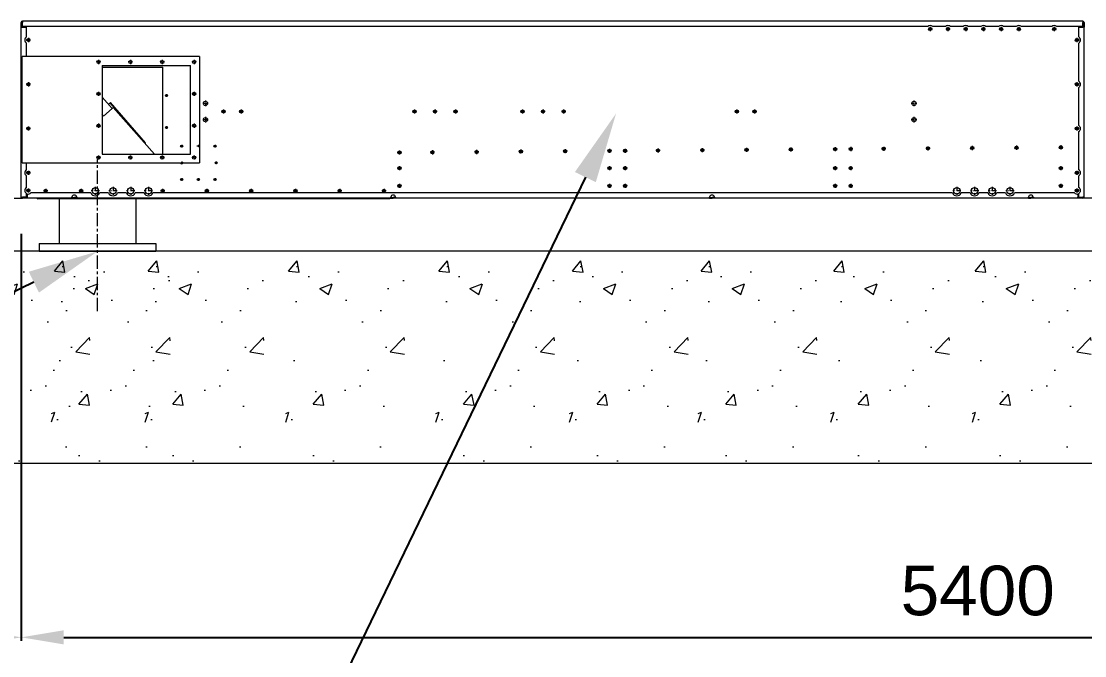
# Model space of a CAD drawing. Header units: millimetres. Extents: x -664082 to 30827, y -141530 to 21962.
# Drawn here: x 11513 to 14515, y 7457 to 9249 of the extents above; entities that cross this region are included whole.
import ezdxf
from ezdxf import colors
from ezdxf.entities.mleader import LeaderData, LeaderLine
from ezdxf.math import Vec2, Vec3

# ---------------------------------------------------------------- set-up
doc = ezdxf.new("R2010")
doc.units = ezdxf.units.MM
doc.linetypes.add('CENTER', pattern=[2, 1.25, -0.25, 0.25, -0.25])
doc.linetypes.add('DASHDOT', pattern=[18.5, 12, -3, 0.5, -3])
for name, color, linetype in [('center', 1, 'CENTER'), ('냉각탑_dim', 1, 'Continuous'), ('냉각탑_기초', 23, 'Continuous')]:
    doc.layers.add(name, color=color, linetype=linetype)
doc.styles.get("Standard").update_dxf_attribs({"font": 'arial.ttf'})
doc.dimstyles.new('1.40', dxfattribs={"dimscale": 20, "dimtxt": 1.5, "dimasz": 1, "dimexe": 0.5, "dimexo": 0.5, "dimgap": 0.5, "dimtad": 1, "dimdec": 0, "dimzin": 0, "dimdsep": 46, "dimtxsty": 'Standard', "dimcen": 0, "dimclrd": 2, "dimclre": 2, "dimclrt": 3, "dimadec": 0, "dimazin": 0, "dimtfac": 1, "dimtdec": 0, "dimtmove": 0, "dimatfit": 0, "dimfxl": 1, "dimtolj": 1, "dimtzin": 0, "dimlwd": -1, "dimlwe": -1, "dimarcsym": 0})

# ---------------------------------------------------------------- blocks, each defined once
blk = doc.blocks.new('*D386')
at = {"color": 2, "transparency": 16777216}
for p, q in [((10512.8, 8649.3), (10512.8, 7499.2)), ((11512.8, 8649.3), (11512.8, 7499.2)), ((10632.8, 7509.2), (11392.8, 7509.2))]:
    blk.add_line(p, q, dxfattribs=at)
for points in [[(10632.8, 7529.2), (10632.8, 7489.2), (10512.8, 7509.2)], [(11392.8, 7529.2), (11392.8, 7489.2), (11512.8, 7509.2)]]:
    blk.add_solid(points, dxfattribs=at)
at = {"layer": 'Defpoints', "color": 0, "transparency": 16777216}
for p in [(10512.8, 8749.3), (11512.8, 8749.3), (11512.8, 7509.2)]:
    blk.add_point(p, dxfattribs=at)
at = {"color": 3, "lineweight": 5, "transparency": 16777216, "insert": (11012.8, 7640.6), "char_height": 140, "attachment_point": 5}
blk.add_mtext('\\A1;1000', dxfattribs=at)
blk = doc.blocks.new('*D387')
at = {"color": 2, "transparency": 16777216}
for p, q in [((11512.8, 8649.3), (11512.8, 7499.2)), ((16912.8, 8649.3), (16912.8, 7499.2)), ((11632.8, 7509.2), (16792.8, 7509.2))]:
    blk.add_line(p, q, dxfattribs=at)
for points in [[(11632.8, 7529.2), (11632.8, 7489.2), (11512.8, 7509.2)], [(16792.8, 7529.2), (16792.8, 7489.2), (16912.8, 7509.2)]]:
    blk.add_solid(points, dxfattribs=at)
at = {"layer": 'Defpoints', "color": 0, "transparency": 16777216}
for p in [(11512.8, 8749.3), (16912.8, 8749.3), (16912.8, 7509.2)]:
    blk.add_point(p, dxfattribs=at)
at = {"color": 3, "lineweight": 5, "transparency": 16777216, "insert": (14212.8, 7640.6), "char_height": 140, "attachment_point": 5}
blk.add_mtext('\\A1;5400', dxfattribs=at)
blk = doc.blocks.new('*D390')
at = {"color": 2, "transparency": 16777216}
for p, q in [((9812.8, 8500.9), (9812.8, 6801.5)), ((18012.8, 8500.9), (18012.8, 6801.5)), ((9932.8, 6811.5), (17892.8, 6811.5))]:
    blk.add_line(p, q, dxfattribs=at)
for points in [[(9932.8, 6831.5), (9932.8, 6791.5), (9812.8, 6811.5)], [(17892.8, 6831.5), (17892.8, 6791.5), (18012.8, 6811.5)]]:
    blk.add_solid(points, dxfattribs=at)
at = {"layer": 'Defpoints', "color": 0, "transparency": 16777216}
for p in [(9812.8, 8600.9), (18012.8, 8600.9), (18012.8, 6811.5)]:
    blk.add_point(p, dxfattribs=at)
at = {"color": 3, "lineweight": 5, "transparency": 16777216, "insert": (13912.8, 6943), "char_height": 140, "attachment_point": 5}
blk.add_mtext('\\A1;8200', dxfattribs=at)
blk = doc.blocks.new('1')
at = {"color": 7, "lineweight": 20}
for p, q in [((14509.3, 9249.3), (11516.3, 9249.3)), ((11512.8, 8752.8), (11512.8, 9232.3)), ((14071.7, 9234.3), (11516.3, 9234.3)), ((11527.8, 9204.9), (11527.8, 9232.3)), ((14121.7, 9234.3), (14086, 9234.3)), ((14171.7, 9234.3), (14136, 9234.3)), ((14221.7, 9234.3), (14186, 9234.3)), ((14271.7, 9234.3), (14236, 9234.3)), ((14321.7, 9234.3), (14286, 9234.3)), ((14421.7, 9234.3), (14336, 9234.3)), ((14509.3, 9234.3), (14436, 9234.3)), ((14497.8, 9204.9), (14497.8, 9232.3)), ((14512.8, 8752.8), (14512.8, 9232.3)), ((11527.8, 9149.3), (11527.8, 9187.6)), ((14497.8, 9079.9), (14497.8, 9187.6)), ((11515.8, 8849.3), (11515.8, 9149.3)), ((12015.8, 9149.3), (11515.8, 9149.3)), ((12015.8, 9149.3), (12015.8, 8849.3)), ((11740.8, 9124.3), (11990.8, 9124.3)), ((11740.8, 9124.3), (11740.8, 8874.3)), ((11740.8, 9119.3), (11912.8, 9119.3)), ((11912.8, 8874.3), (11912.8, 9119.3)), ((11990.8, 8874.3), (11990.8, 9124.3)), ((14497.8, 8954.9), (14497.8, 9062.6)), ((11740.8, 9034.9), (11769, 9002.6)), ((11862.2, 8905.3), (11763.8, 9018.5)), ((11863.3, 8906.2), (11764.9, 9019.5)), ((11769.7, 9003.3), (11745, 8981.4)), ((11889, 8874.3), (11772.7, 9005.9)), ((14497.8, 8829.9), (14497.8, 8937.6)), ((11740.8, 8874.3), (11990.8, 8874.3)), ((11515.8, 8849.3), (12015.8, 8849.3)), ((11527.8, 8779.9), (11527.8, 8812.6)), ((14497.8, 8779.9), (14497.8, 8812.6)), ((11656.1, 8749.3), (11529.8, 8749.3)), ((11709.2, 8764.3), (11540, 8764.3)), ((12549.3, 8747.3), (11562.3, 8747.3)), ((11619.8, 8747.3), (11619.8, 8621.3)), ((12556.1, 8749.3), (11669.6, 8749.3)), ((11759.2, 8764.3), (11734.5, 8764.3)), ((11809.2, 8764.3), (11784.5, 8764.3)), ((11859.2, 8764.3), (11834.5, 8764.3)), ((11836.1, 8747.3), (11836.1, 8621.3)), ((14141.2, 8764.3), (11884.5, 8764.3)), ((13456.1, 8749.3), (12569.6, 8749.3)), ((14356.1, 8749.3), (13469.6, 8749.3)), ((14191.2, 8764.3), (14166.5, 8764.3)), ((14241.2, 8764.3), (14216.5, 8764.3)), ((14291.2, 8764.3), (14266.5, 8764.3)), ((14485.7, 8764.3), (14316.5, 8764.3)), ((14495.8, 8749.3), (14369.6, 8749.3)), ((11563, 8621.3), (11893, 8621.3)), ((11563, 8621.3), (11563, 8599.3)), ((11893, 8621.3), (11893, 8599.3)), ((11893, 8599.3), (11563, 8599.3))]:
    blk.add_line(p, q, dxfattribs=at)
at = {"color": 7, "lineweight": 20, "ltscale": 0.0875}
for p, q in [((11516.3, 9249.3), (11516.3, 9245.8)), ((14509.3, 9249.3), (14509.3, 9245.8)), ((11512.8, 9232.3), (11516.3, 9232.3)), ((14512.8, 9232.3), (14509.3, 9232.3)), ((11512.8, 8752.8), (11516.3, 8752.8)), ((11529.8, 8749.3), (11529.8, 8752.8)), ((14495.8, 8749.3), (14495.8, 8752.8)), ((14512.8, 8752.8), (14509.3, 8752.8))]:
    blk.add_line(p, q, dxfattribs=at)
at = {"color": 7, "lineweight": 20, "ltscale": 0.3375}
for p, q in [((11512.8, 9232.3), (11512.8, 9245.8)), ((11514.8, 9245.8), (11514.8, 9232.3)), ((14510.8, 9232.3), (14510.8, 9245.8)), ((14512.8, 9245.8), (14512.8, 9232.3)), ((11516.3, 8751.3), (11529.8, 8751.3)), ((11529.8, 8749.3), (11516.3, 8749.3)), ((14495.8, 8751.3), (14509.3, 8751.3)), ((14509.3, 8749.3), (14495.8, 8749.3))]:
    blk.add_line(p, q, dxfattribs=at)
at = {"color": 7, "lineweight": 20, "ltscale": 0.05}
for p, q in [((11512.8, 9245.8), (11514.8, 9245.8)), ((14512.8, 9245.8), (14510.8, 9245.8)), ((11516.3, 8749.3), (11516.3, 8751.3)), ((11558.8, 8747.3), (11560.8, 8747.3)), ((11656.1, 8749.3), (11656.1, 8751.3)), ((11669.6, 8749.3), (11669.6, 8751.3)), ((12552.8, 8747.3), (12550.8, 8747.3)), ((12556.1, 8749.3), (12556.1, 8751.3)), ((12569.6, 8749.3), (12569.6, 8751.3)), ((13456.1, 8749.3), (13456.1, 8751.3)), ((13469.6, 8749.3), (13469.6, 8751.3)), ((14356.1, 8749.3), (14356.1, 8751.3)), ((14369.6, 8749.3), (14369.6, 8751.3)), ((14509.3, 8749.3), (14509.3, 8751.3))]:
    blk.add_line(p, q, dxfattribs=at)
at = {"color": 7, "lineweight": 20, "ltscale": 0.0375}
for p, q in [((11514.8, 9245.8), (11516.3, 9245.8)), ((14510.8, 9245.8), (14509.3, 9245.8)), ((11762.6, 9017.5), (11763.8, 9018.5)), ((11763.8, 9018.5), (11764.9, 9019.5)), ((11862.2, 8905.3), (11863.3, 8906.2)), ((11516.3, 8751.3), (11516.3, 8752.8)), ((14509.3, 8751.3), (14509.3, 8752.8))]:
    blk.add_line(p, q, dxfattribs=at)
at = {"color": 7, "lineweight": 20, "ltscale": 0.2875}
for p, q in [((11516.3, 9234.3), (11516.3, 9245.8)), ((11516.3, 9232.3), (11527.8, 9232.3)), ((14497.8, 9232.3), (14509.3, 9232.3)), ((14509.3, 9234.3), (14509.3, 9245.8)), ((11527.8, 8752.8), (11516.3, 8752.8)), ((14497.8, 8752.8), (14509.3, 8752.8))]:
    blk.add_line(p, q, dxfattribs=at)
at = {"color": 7, "linetype": 'DASHDOT', "lineweight": 20, "ltscale": 0.2925}
for p, q in [((14084.7, 9227.3), (14073, 9227.3)), ((14078.8, 9233.1), (14078.8, 9221.4)), ((14134.7, 9227.3), (14123, 9227.3)), ((14128.8, 9233.1), (14128.8, 9221.4)), ((14184.7, 9227.3), (14173, 9227.3)), ((14178.8, 9233.1), (14178.8, 9221.4)), ((14234.7, 9227.3), (14223, 9227.3)), ((14228.8, 9233.1), (14228.8, 9221.4)), ((14284.7, 9227.3), (14273, 9227.3)), ((14278.8, 9233.1), (14278.8, 9221.4)), ((14334.7, 9227.3), (14323, 9227.3)), ((14328.8, 9233.1), (14328.8, 9221.4)), ((14434.7, 9227.3), (14423, 9227.3)), ((14428.8, 9233.1), (14428.8, 9221.4)), ((11532.8, 9202.1), (11532.8, 9190.4)), ((14498.7, 9196.3), (14487, 9196.3)), ((14492.8, 9202.1), (14492.8, 9190.4)), ((11730.8, 9140.1), (11730.8, 9128.4)), ((11820.8, 9140.1), (11820.8, 9128.4)), ((11910.8, 9140.1), (11910.8, 9128.4)), ((12000.8, 9140.1), (12000.8, 9128.4)), ((11532.8, 9077.1), (11532.8, 9065.4)), ((14498.7, 9071.3), (14487, 9071.3)), ((14492.8, 9077.1), (14492.8, 9065.4)), ((11730.8, 9050.1), (11730.8, 9038.4)), ((12000.8, 9050.1), (12000.8, 9038.4)), ((12083.8, 9000.1), (12083.8, 8988.4)), ((12133.8, 9000.1), (12133.8, 8988.4)), ((12622.8, 9000.1), (12622.8, 8988.4)), ((12680.8, 9000.1), (12680.8, 8988.4)), ((12738.8, 9000.1), (12738.8, 8988.4)), ((12927.8, 9000.1), (12927.8, 8988.4)), ((12985.8, 9000.1), (12985.8, 8988.4)), ((13043.8, 9000.1), (13043.8, 8988.4)), ((13532.8, 9000.1), (13532.8, 8988.4)), ((13588.7, 8994.3), (13577, 8994.3)), ((13582.8, 9000.1), (13582.8, 8988.4)), ((11532.8, 8952.1), (11532.8, 8940.4)), ((11730.8, 8960.1), (11730.8, 8948.4)), ((12000.8, 8960.1), (12000.8, 8948.4)), ((14498.7, 8946.3), (14487, 8946.3)), ((14492.8, 8952.1), (14492.8, 8940.4)), ((12798.3, 8886), (12798.3, 8874.3)), ((12923.3, 8887), (12923.3, 8875.3)), ((13048.3, 8888), (13048.3, 8876.3)), ((13173.3, 8888.9), (13173.3, 8877.2)), ((13217.3, 8889.3), (13217.3, 8877.6)), ((13310.3, 8890), (13310.3, 8878.3)), ((13435.3, 8891), (13435.3, 8879.3)), ((13566.2, 8886.2), (13554.5, 8886.2)), ((13560.3, 8892), (13560.3, 8880.3)), ((13691.2, 8887.2), (13679.5, 8887.2)), ((13685.3, 8893), (13685.3, 8881.3)), ((13816.2, 8888.1), (13804.5, 8888.1)), ((13810.3, 8893.9), (13810.3, 8882.2)), ((13860.2, 8888.5), (13848.5, 8888.5)), ((13854.3, 8894.3), (13854.3, 8882.6)), ((13953.2, 8889.2), (13941.5, 8889.2)), ((13947.3, 8895), (13947.3, 8883.3)), ((14078.2, 8890.2), (14066.5, 8890.2)), ((14072.3, 8896), (14072.3, 8884.3)), ((14203.2, 8891.2), (14191.5, 8891.2)), ((14197.3, 8897), (14197.3, 8885.3)), ((14328.2, 8892.2), (14316.5, 8892.2)), ((14322.3, 8898), (14322.3, 8886.3)), ((14453.2, 8893.1), (14441.5, 8893.1)), ((14447.3, 8898.9), (14447.3, 8887.2)), ((11730.8, 8870.1), (11730.8, 8858.4)), ((11820.8, 8870.1), (11820.8, 8858.4)), ((11910.8, 8870.1), (11910.8, 8858.4)), ((12000.8, 8870.1), (12000.8, 8858.4)), ((12580.3, 8884.3), (12580.3, 8872.6)), ((12673.3, 8885), (12673.3, 8873.3)), ((11532.8, 8827.1), (11532.8, 8815.4)), ((12580.3, 8840.1), (12580.3, 8828.4)), ((13173.3, 8840.1), (13173.3, 8828.4)), ((13217.3, 8840.1), (13217.3, 8828.4)), ((13816.2, 8834.3), (13804.5, 8834.3)), ((13810.3, 8840.1), (13810.3, 8828.4)), ((13860.2, 8834.3), (13848.5, 8834.3)), ((13854.3, 8840.1), (13854.3, 8828.4)), ((14453.2, 8834.3), (14441.5, 8834.3)), ((14447.3, 8840.1), (14447.3, 8828.4)), ((14492.8, 8827.1), (14492.8, 8815.4)), ((14498.7, 8821.3), (14487, 8821.3)), ((11532.8, 8777.1), (11532.8, 8765.4)), ((11581.8, 8776.1), (11581.8, 8764.4)), ((11681.8, 8776.1), (11681.8, 8764.4)), ((11911.8, 8776.1), (11911.8, 8764.4)), ((12036.8, 8776.1), (12036.8, 8764.4)), ((12161.8, 8776.1), (12161.8, 8764.4)), ((12286.8, 8776.1), (12286.8, 8764.4)), ((12411.8, 8776.1), (12411.8, 8764.4)), ((12536.8, 8776.1), (12536.8, 8764.4)), ((12580.3, 8790.1), (12580.3, 8778.4)), ((13173.3, 8790.1), (13173.3, 8778.4)), ((13217.3, 8790.1), (13217.3, 8778.4)), ((13816.2, 8784.3), (13804.5, 8784.3)), ((13810.3, 8790.1), (13810.3, 8778.4)), ((13860.2, 8784.3), (13848.5, 8784.3)), ((13854.3, 8790.1), (13854.3, 8778.4)), ((14453.2, 8784.3), (14441.5, 8784.3)), ((14447.3, 8790.1), (14447.3, 8778.4)), ((14498.7, 8771.3), (14487, 8771.3)), ((14492.8, 8777.1), (14492.8, 8765.4))]:
    blk.add_line(p, q, dxfattribs=at)
at = {"color": 7, "linetype": 'DASHDOT', "lineweight": 20, "ltscale": 0.292499}
for p, q in [((11538.7, 9196.3), (11527, 9196.3)), ((11736.7, 9134.3), (11725, 9134.3)), ((11826.7, 9134.3), (11815, 9134.3)), ((11916.7, 9134.3), (11905, 9134.3)), ((12006.7, 9134.3), (11995, 9134.3)), ((11538.7, 9071.3), (11527, 9071.3)), ((11736.7, 9044.3), (11725, 9044.3)), ((12006.7, 9044.3), (11995, 9044.3)), ((12089.7, 8994.3), (12078, 8994.3)), ((12139.7, 8994.3), (12128, 8994.3)), ((12628.7, 8994.3), (12617, 8994.3)), ((12686.7, 8994.3), (12675, 8994.3)), ((12744.7, 8994.3), (12733, 8994.3)), ((12933.7, 8994.3), (12922, 8994.3)), ((12991.7, 8994.3), (12980, 8994.3)), ((13049.7, 8994.3), (13038, 8994.3)), ((13538.7, 8994.3), (13527, 8994.3)), ((11538.7, 8946.3), (11527, 8946.3)), ((11736.7, 8954.3), (11725, 8954.3)), ((12006.7, 8954.3), (11995, 8954.3)), ((11736.7, 8864.3), (11725, 8864.3)), ((11826.7, 8864.3), (11815, 8864.3)), ((11916.7, 8864.3), (11905, 8864.3)), ((12006.7, 8864.3), (11995, 8864.3)), ((12586.2, 8878.5), (12574.5, 8878.5)), ((12679.2, 8879.2), (12667.5, 8879.2)), ((12804.2, 8880.2), (12792.5, 8880.2)), ((12929.2, 8881.2), (12917.5, 8881.2)), ((13054.2, 8882.2), (13042.5, 8882.2)), ((13179.2, 8883.1), (13167.5, 8883.1)), ((13223.2, 8883.5), (13211.5, 8883.5)), ((13316.2, 8884.2), (13304.5, 8884.2)), ((13441.2, 8885.2), (13429.5, 8885.2)), ((12586.2, 8834.3), (12574.5, 8834.3)), ((13179.2, 8834.3), (13167.5, 8834.3)), ((13223.2, 8834.3), (13211.5, 8834.3)), ((11538.7, 8821.3), (11527, 8821.3)), ((11538.7, 8771.3), (11527, 8771.3)), ((11587.7, 8770.3), (11576, 8770.3)), ((11687.7, 8770.3), (11676, 8770.3)), ((11917.7, 8770.3), (11906, 8770.3)), ((12042.7, 8770.3), (12031, 8770.3)), ((12167.7, 8770.3), (12156, 8770.3)), ((12292.7, 8770.3), (12281, 8770.3)), ((12417.7, 8770.3), (12406, 8770.3)), ((12542.7, 8770.3), (12531, 8770.3)), ((12586.2, 8784.3), (12574.5, 8784.3)), ((13179.2, 8784.3), (13167.5, 8784.3)), ((13223.2, 8784.3), (13211.5, 8784.3))]:
    blk.add_line(p, q, dxfattribs=at)
at = {"color": 7, "linetype": 'DASHDOT', "lineweight": 20, "ltscale": 0.195001}
for p, q in [((11926.7, 9039.3), (11918.9, 9039.3)), ((11926.7, 8949.3), (11918.9, 8949.3)), ((11969.7, 8896.3), (11961.9, 8896.3)), ((12016.7, 8896.3), (12008.9, 8896.3)), ((12063.7, 8896.3), (12055.9, 8896.3)), ((13688.8, 8887.1), (13681, 8887.1)), ((12583.7, 8878.4), (12575.9, 8878.4)), ((12676.8, 8879.2), (12669, 8879.2)), ((12801.8, 8880.2), (12794, 8880.2)), ((12926.8, 8881.1), (12919, 8881.1)), ((13176.7, 8883.1), (13168.9, 8883.1)), ((13220.7, 8883.4), (13212.9, 8883.4)), ((13313.8, 8884.2), (13306, 8884.2)), ((13438.8, 8885.2), (13431, 8885.2)), ((11969.7, 8849.3), (11961.9, 8849.3)), ((12066.7, 8849.3), (12058.9, 8849.3)), ((12583.7, 8834.3), (12575.9, 8834.3)), ((13176.7, 8834.3), (13168.9, 8834.3)), ((13220.7, 8834.3), (13212.9, 8834.3)), ((11969.7, 8802.3), (11961.9, 8802.3)), ((12016.7, 8802.3), (12008.9, 8802.3)), ((12063.7, 8802.3), (12055.9, 8802.3)), ((12583.7, 8784.3), (12575.9, 8784.3)), ((13176.7, 8784.3), (13168.9, 8784.3)), ((13220.7, 8784.3), (13212.9, 8784.3))]:
    blk.add_line(p, q, dxfattribs=at)
at = {"color": 7, "linetype": 'DASHDOT', "lineweight": 20, "ltscale": 0.195}
for p, q in [((11922.8, 9043.2), (11922.8, 9035.4)), ((11922.8, 8953.2), (11922.8, 8945.4)), ((11965.8, 8900.2), (11965.8, 8892.4)), ((12012.8, 8900.2), (12012.8, 8892.4)), ((12059.8, 8900.2), (12059.8, 8892.4)), ((13047.9, 8886), (13047.9, 8878.2)), ((13172.8, 8887), (13172.8, 8879.2)), ((13216.8, 8887.3), (13216.8, 8879.5)), ((13309.9, 8888.1), (13309.9, 8880.3)), ((13434.9, 8889.1), (13434.9, 8881.3)), ((13563.8, 8886.1), (13556, 8886.1)), ((13559.9, 8890), (13559.9, 8882.2)), ((13684.9, 8891), (13684.9, 8883.2)), ((13813.7, 8888.1), (13805.9, 8888.1)), ((13809.8, 8892), (13809.8, 8884.2)), ((13857.7, 8888.4), (13849.9, 8888.4)), ((13853.8, 8892.3), (13853.8, 8884.5)), ((13950.8, 8889.2), (13943, 8889.2)), ((13946.9, 8893.1), (13946.9, 8885.3)), ((14075.8, 8890.2), (14068, 8890.2)), ((14071.9, 8894.1), (14071.9, 8886.3)), ((14200.8, 8891.1), (14193, 8891.1)), ((14196.9, 8895), (14196.9, 8887.2)), ((14325.8, 8892.1), (14318, 8892.1)), ((14321.9, 8896), (14321.9, 8888.2)), ((14450.7, 8893.1), (14442.9, 8893.1)), ((14446.8, 8897), (14446.8, 8889.2)), ((12579.8, 8882.3), (12579.8, 8874.5)), ((12672.9, 8883.1), (12672.9, 8875.3)), ((12797.9, 8884.1), (12797.9, 8876.3)), ((12922.9, 8885), (12922.9, 8877.2)), ((11965.8, 8853.2), (11965.8, 8845.4)), ((12062.8, 8853.2), (12062.8, 8845.4)), ((12579.8, 8838.2), (12579.8, 8830.4)), ((13172.8, 8838.2), (13172.8, 8830.4)), ((13216.8, 8838.2), (13216.8, 8830.4)), ((13813.7, 8834.3), (13805.9, 8834.3)), ((13809.8, 8838.2), (13809.8, 8830.4)), ((13857.7, 8834.3), (13849.9, 8834.3)), ((13853.8, 8838.2), (13853.8, 8830.4)), ((14450.7, 8834.3), (14442.9, 8834.3)), ((14446.8, 8838.2), (14446.8, 8830.4)), ((11965.8, 8806.2), (11965.8, 8798.4)), ((12012.8, 8806.2), (12012.8, 8798.4)), ((12059.8, 8806.2), (12059.8, 8798.4)), ((12579.8, 8788.2), (12579.8, 8780.4)), ((13172.8, 8788.2), (13172.8, 8780.4)), ((13216.8, 8788.2), (13216.8, 8780.4)), ((13813.7, 8784.3), (13805.9, 8784.3)), ((13809.8, 8788.2), (13809.8, 8780.4)), ((13857.7, 8784.3), (13849.9, 8784.3)), ((13853.8, 8788.2), (13853.8, 8780.4)), ((14450.7, 8784.3), (14442.9, 8784.3)), ((14446.8, 8788.2), (14446.8, 8780.4))]:
    blk.add_line(p, q, dxfattribs=at)
at = {"color": 7, "lineweight": 20, "ltscale": 0.125001}
blk.add_line((11758.9, 9014.2), (11762.6, 9017.5), dxfattribs=at)
at = {"color": 7, "linetype": 'DASHDOT', "lineweight": 20, "ltscale": 0.389996}
for p, q in [((12040.6, 9017.3), (12025, 9017.3)), ((12040.6, 8971.3), (12025, 8971.3))]:
    blk.add_line(p, q, dxfattribs=at)
at = {"color": 7, "linetype": 'DASHDOT', "lineweight": 20, "ltscale": 0.389999}
for p, q in [((12032.8, 9025.1), (12032.8, 9009.5)), ((14032.8, 9025.1), (14032.8, 9009.5))]:
    blk.add_line(p, q, dxfattribs=at)
at = {"color": 7, "linetype": 'DASHDOT', "lineweight": 20, "ltscale": 0.390001}
for p, q in [((14040.6, 9017.3), (14025, 9017.3)), ((14040.6, 8971.3), (14025, 8971.3))]:
    blk.add_line(p, q, dxfattribs=at)
at = {"color": 7, "lineweight": 20, "ltscale": 0.157289}
blk.add_line((11745, 8981.4), (11740.8, 8986.2), dxfattribs=at)
at = {"color": 7, "lineweight": 20, "ltscale": 0.1554}
blk.add_line((11745, 8981.4), (11740.8, 8986.1), dxfattribs=at)
at = {"color": 7, "lineweight": 20, "ltscale": 0.1}
blk.add_line((11769.7, 9003.3), (11772.7, 9005.9), dxfattribs=at)
at = {"color": 7, "linetype": 'DASHDOT', "lineweight": 20, "ltscale": 0.39}
for p, q in [((12032.8, 8979.1), (12032.8, 8963.5)), ((14032.8, 8979.1), (14032.8, 8963.5))]:
    blk.add_line(p, q, dxfattribs=at)
at = {"color": 7, "lineweight": 20, "ltscale": 0.15}
for p, q in [((11532.8, 8943.3), (11532.8, 8949.3)), ((11532.8, 8768.3), (11532.8, 8774.3))]:
    blk.add_line(p, q, dxfattribs=at)
at = {"color": 7, "lineweight": 20, "ltscale": 0.010428}
blk.add_line((11861.9, 8905), (11862.2, 8905.3), dxfattribs=at)
at = {"color": 7, "linetype": 'DASHDOT', "lineweight": 20, "ltscale": 0.194998}
blk.add_line((13051.8, 8882.1), (13044, 8882.1), dxfattribs=at)
at = {"color": 7, "lineweight": 20, "ltscale": 0.483494}
blk.add_line((11527.8, 8829.9), (11527.8, 8849.3), dxfattribs=at)
at = {"color": 7, "linetype": 'DASHDOT', "lineweight": 20}
for p, q in [((11733.5, 8770.3), (11710.1, 8770.3)), ((11721.8, 8782), (11721.8, 8758.6)), ((11783.5, 8770.3), (11760.1, 8770.3)), ((11771.8, 8782), (11771.8, 8758.6)), ((11833.5, 8770.3), (11810.1, 8770.3)), ((11821.8, 8782), (11821.8, 8758.6)), ((11883.5, 8770.3), (11860.1, 8770.3)), ((11871.8, 8782), (11871.8, 8758.6)), ((14165.5, 8770.3), (14142.1, 8770.3)), ((14153.8, 8782), (14153.8, 8758.6)), ((14215.5, 8770.3), (14192.1, 8770.3)), ((14203.8, 8782), (14203.8, 8758.6)), ((14265.5, 8770.3), (14242.1, 8770.3)), ((14253.8, 8782), (14253.8, 8758.6)), ((14315.5, 8770.3), (14292.1, 8770.3)), ((14303.8, 8782), (14303.8, 8758.6))]:
    blk.add_line(p, q, dxfattribs=at)
at = {"lineweight": 20}
for p, q in [((10512.8, 8749.3), (11512.8, 8749.3)), ((11512.8, 8749.3), (11512.8, 8752.8)), ((11512.8, 8749.3), (11516.3, 8749.3)), ((16912.8, 8749.3), (12012.8, 8749.3)), ((9812.8, 8600.9), (18012.8, 8600.9))]:
    blk.add_line(p, q, dxfattribs=at)
at = {"color": 7, "lineweight": 20, "ltscale": 0.245994}
for p, q in [((11527.8, 8752.8), (11527.8, 8762.6)), ((14497.8, 8752.8), (14497.8, 8762.6))]:
    blk.add_line(p, q, dxfattribs=at)
at = {"color": 7, "lineweight": 20, "ltscale": 0.224015}
for p, q in [((11529.8, 8761.7), (11529.8, 8752.8)), ((14495.8, 8761.7), (14495.8, 8752.8))]:
    blk.add_line(p, q, dxfattribs=at)
at = {"color": 7, "lineweight": 20, "ltscale": 0.050016}
for p, q in [((11558.8, 8747.3), (11558.8, 8749.3)), ((11560.8, 8747.3), (11560.8, 8749.3))]:
    blk.add_line(p, q, dxfattribs=at)
at = {"color": 7, "lineweight": 20, "ltscale": 0.049866}
for p, q in [((11562.3, 8749.3), (11562.3, 8747.3)), ((12549.3, 8749.3), (12549.3, 8747.3))]:
    blk.add_line(p, q, dxfattribs=at)
at = {"color": 7, "lineweight": 20, "ltscale": 0.169248}
for p, q in [((11656.1, 8751.3), (11662.8, 8751.3)), ((11656.1, 8749.3), (11662.8, 8749.3)), ((11669.6, 8751.3), (11662.8, 8751.3)), ((11669.6, 8749.3), (11662.8, 8749.3)), ((12556.1, 8751.3), (12562.8, 8751.3)), ((12556.1, 8749.3), (12562.8, 8749.3)), ((12569.6, 8751.3), (12562.8, 8751.3)), ((12569.6, 8749.3), (12562.8, 8749.3)), ((13456.1, 8751.3), (13462.8, 8751.3)), ((13456.1, 8749.3), (13462.8, 8749.3)), ((13469.6, 8751.3), (13462.8, 8751.3)), ((13469.6, 8749.3), (13462.8, 8749.3)), ((14356.1, 8751.3), (14362.8, 8751.3)), ((14356.1, 8749.3), (14362.8, 8749.3)), ((14369.6, 8751.3), (14362.8, 8751.3)), ((14369.6, 8749.3), (14362.8, 8749.3))]:
    blk.add_line(p, q, dxfattribs=at)
at = {"color": 7, "lineweight": 20, "ltscale": 0.050015}
for p, q in [((12550.8, 8749.3), (12550.8, 8747.3)), ((12552.8, 8749.3), (12552.8, 8747.3))]:
    blk.add_line(p, q, dxfattribs=at)
at = {"color": 7, "lineweight": 20}
for centre, radius in [((14078.8, 9227.3), 4.5), ((14078.8, 9227.3), 3), ((14128.8, 9227.3), 4.5), ((14128.8, 9227.3), 3), ((14178.8, 9227.3), 4.5), ((14178.8, 9227.3), 3), ((14228.8, 9227.3), 4.5), ((14228.8, 9227.3), 3), ((14278.8, 9227.3), 4.5), ((14278.8, 9227.3), 3), ((14328.8, 9227.3), 4.5), ((14328.8, 9227.3), 3), ((14428.8, 9227.3), 4.5), ((14428.8, 9227.3), 3), ((11532.8, 9196.3), 4.5), ((11532.8, 9196.3), 3), ((14492.8, 9196.3), 4.5), ((14492.8, 9196.3), 3), ((11730.8, 9134.3), 4.5), ((11820.8, 9134.3), 4.5), ((11910.8, 9134.3), 4.5), ((12000.8, 9134.3), 4.5), ((11532.8, 9071.3), 4.5), ((11532.8, 9071.3), 3), ((14492.8, 9071.3), 4.5), ((14492.8, 9071.3), 3), ((11730.8, 9044.3), 4.5), ((11922.8, 9039.3), 3), ((12000.8, 9044.3), 4.5), ((12032.8, 9017.3), 6), ((14032.8, 9017.3), 6), ((12032.8, 8971.3), 6), ((12083.8, 8994.3), 4.5), ((12083.8, 8994.3), 3), ((12133.8, 8994.3), 4.5), ((12133.8, 8994.3), 3), ((12622.8, 8994.3), 4.5), ((12622.8, 8994.3), 3), ((12680.8, 8994.3), 4.5), ((12680.8, 8994.3), 3), ((12738.8, 8994.3), 4.5), ((12738.8, 8994.3), 3), ((12927.8, 8994.3), 4.5), ((12927.8, 8994.3), 3), ((12985.8, 8994.3), 4.5), ((12985.8, 8994.3), 3), ((13043.8, 8994.3), 4.5), ((13043.8, 8994.3), 3), ((13532.8, 8994.3), 4.5), ((13532.8, 8994.3), 3), ((13582.8, 8994.3), 4.5), ((13582.8, 8994.3), 3), ((14032.8, 8971.3), 6), ((11532.8, 8946.3), 4.5), ((11532.8, 8946.3), 3), ((11730.8, 8954.3), 4.5), ((11922.8, 8949.3), 3), ((12000.8, 8954.3), 4.5), ((14492.8, 8946.3), 4.5), ((14492.8, 8946.3), 3), ((11965.8, 8896.3), 3), ((12059.8, 8896.3), 3), ((13048.3, 8882.2), 4.5), ((13173.3, 8883.1), 4.5), ((13172.8, 8883.1), 3), ((13217.3, 8883.5), 4.5), ((13216.8, 8883.4), 3), ((13310.3, 8884.2), 4.5), ((13309.9, 8884.2), 3), ((13435.3, 8885.2), 4.5), ((13434.9, 8885.2), 3), ((13560.3, 8886.2), 4.5), ((13559.9, 8886.1), 3), ((13685.3, 8887.2), 4.5), ((13684.9, 8887.1), 3), ((13810.3, 8888.1), 4.5), ((13809.8, 8888.1), 3), ((13854.3, 8888.5), 4.5), ((13853.8, 8888.4), 3), ((13947.3, 8889.2), 4.5), ((13946.9, 8889.2), 3), ((14072.3, 8890.2), 4.5), ((14071.9, 8890.2), 3), ((14197.3, 8891.2), 4.5), ((14196.9, 8891.1), 3), ((14322.3, 8892.2), 4.5), ((14321.9, 8892.1), 3), ((14447.3, 8893.1), 4.5), ((14446.8, 8893.1), 3), ((11730.8, 8864.3), 4.5), ((11820.8, 8864.3), 4.5), ((11910.8, 8864.3), 4.5), ((12000.8, 8864.3), 4.5), ((12580.3, 8878.5), 4.5), ((12579.8, 8878.4), 3), ((12673.3, 8879.2), 4.5), ((12672.9, 8879.2), 3), ((12798.3, 8880.2), 4.5), ((12797.9, 8880.2), 3), ((12923.3, 8881.2), 4.5), ((12922.9, 8881.1), 3), ((13047.9, 8882.1), 3), ((12062.8, 8849.3), 3), ((12580.3, 8834.3), 4.5), ((12579.8, 8834.3), 3), ((13173.3, 8834.3), 4.5), ((13172.8, 8834.3), 3), ((13217.3, 8834.3), 4.5), ((13216.8, 8834.3), 3), ((13810.3, 8834.3), 4.5), ((13809.8, 8834.3), 3), ((13854.3, 8834.3), 4.5), ((13853.8, 8834.3), 3), ((14447.3, 8834.3), 4.5), ((14446.8, 8834.3), 3), ((11532.8, 8821.3), 4.5), ((11532.8, 8821.3), 3), ((11965.8, 8802.3), 3), ((12012.8, 8802.3), 3), ((12059.8, 8802.3), 3), ((14492.8, 8821.3), 4.5), ((14492.8, 8821.3), 3), ((11532.8, 8771.3), 4.5), ((11532.8, 8771.3), 3), ((11581.8, 8770.3), 4.5), ((11581.8, 8770.3), 3), ((11681.8, 8770.3), 4.5), ((11681.8, 8770.3), 3), ((11721.8, 8770.3), 9), ((11771.8, 8770.3), 9), ((11821.8, 8770.3), 9), ((11871.8, 8770.3), 9), ((11911.8, 8770.3), 4.5), ((11911.8, 8770.3), 3), ((12036.8, 8770.3), 4.5), ((12036.8, 8770.3), 3), ((12161.8, 8770.3), 4.5), ((12161.8, 8770.3), 3), ((12286.8, 8770.3), 4.5), ((12286.8, 8770.3), 3), ((12411.8, 8770.3), 4.5), ((12411.8, 8770.3), 3), ((12536.8, 8770.3), 4.5), ((12536.8, 8770.3), 3), ((12580.3, 8784.3), 4.5), ((12579.8, 8784.3), 3), ((13173.3, 8784.3), 4.5), ((13172.8, 8784.3), 3), ((13217.3, 8784.3), 4.5), ((13216.8, 8784.3), 3), ((13810.3, 8784.3), 4.5), ((13809.8, 8784.3), 3), ((13854.3, 8784.3), 4.5), ((13853.8, 8784.3), 3), ((14153.8, 8770.3), 9), ((14203.8, 8770.3), 9), ((14253.8, 8770.3), 9), ((14303.8, 8770.3), 9), ((14447.3, 8784.3), 4.5), ((14446.8, 8784.3), 3), ((14492.8, 8771.3), 4.5), ((14492.8, 8771.3), 3)]:
    blk.add_circle(centre, radius, dxfattribs=at)
for centre, radius, start, end in [((11516.3, 9245.8), 3.5, 90, 180), ((11516.3, 9245.8), 1.5, 90, 180), ((14509.3, 9245.8), 3.5, 0, 90), ((14509.3, 9245.8), 1.5, 0, 90), ((14078.8, 9227.3), 10, 44.427, 135.573), ((14128.8, 9227.3), 10, 44.427, 135.573), ((14178.8, 9227.3), 10, 44.427, 135.573), ((14228.8, 9227.3), 10, 44.427, 135.573), ((14278.8, 9227.3), 10, 44.427, 135.573), ((14328.8, 9227.3), 10, 44.427, 135.573), ((14428.8, 9227.3), 10, 44.427, 135.573), ((11532.8, 9196.3), 10, 120, 240), ((14492.8, 9196.3), 10, 300, 60), ((14492.8, 9071.3), 10, 300, 60), ((14492.8, 8946.3), 10, 300, 60), ((12012.8, 8896.3), 3, 359.7382, 0.2618), ((11532.8, 8821.3), 10, 120, 240), ((11965.8, 8849.3), 3, 180, 0), ((14492.8, 8821.3), 10, 300, 60), ((11532.8, 8771.3), 10, 120, 240), ((14492.8, 8771.3), 10, 300, 60), ((11516.3, 8752.8), 3.5, 180, 270), ((11516.3, 8752.8), 1.5, 180, 270), ((11532.8, 8771.3), 10, 252.5424, 315.573), ((11551.3, 8752.8), 3.5, 270, 270.245), ((11560.3, 8752.8), 3.5, 269.755, 270), ((11662.8, 8751.3), 7, 12.3736, 167.6264), ((11721.8, 8770.3), 14, 205.3769, 334.6231), ((11771.8, 8770.3), 14, 205.3769, 334.6231), ((11821.8, 8770.3), 14, 205.3769, 334.6231), ((11871.8, 8770.3), 14, 205.3769, 334.6231), ((12553.3, 8752.8), 3.5, 270, 270.245), ((12562.8, 8751.3), 7, 12.3736, 167.6264), ((12551, 8750.3), 18.8, 0.553, 7.5903), ((12597.3, 8752.8), 3.5, 270, 270.245), ((13155.3, 8752.8), 3.5, 269.755, 270), ((13190.3, 8752.8), 3.5, 270, 270.245), ((13199.3, 8752.8), 3.5, 269.755, 270), ((13234.3, 8752.8), 3.5, 270, 270.245), ((13462.8, 8751.3), 7, 12.3736, 167.6264), ((13792.3, 8752.8), 3.5, 269.755, 270), ((13827.3, 8752.8), 3.5, 270, 270.245), ((13836.3, 8752.8), 3.5, 269.755, 270), ((13871.3, 8752.8), 3.5, 270, 270.245), ((14153.8, 8770.3), 14, 205.3769, 334.6231), ((14203.8, 8770.3), 14, 205.3769, 334.6231), ((14253.8, 8770.3), 14, 205.3769, 334.6231), ((14303.8, 8770.3), 14, 205.3769, 334.6231), ((14362.8, 8751.3), 7, 12.3736, 167.6264), ((14429.3, 8752.8), 3.5, 269.755, 270), ((14464.3, 8752.8), 3.5, 270, 270.245), ((14474.3, 8752.8), 3.5, 269.755, 270), ((14492.8, 8771.3), 10, 224.427, 287.4576), ((14509.3, 8752.8), 1.5, 270, 0), ((14509.3, 8752.8), 3.5, 270, 0)]:
    blk.add_arc(centre, radius, start, end, dxfattribs=at)
for points in [[(11655.8, 8750.5), (11655.8, 8750.9), (11655.9, 8751.3), (11655.9, 8751.8), (11655.9, 8752.3), (11656, 8752.8)], [(11655.9, 8751.5), (11655.9, 8751.4), (11655.9, 8751.3), (11656, 8751.3), (11656, 8751.3), (11656.1, 8751.3)], [(11669.8, 8751.5), (11669.8, 8751.4), (11669.8, 8751.3), (11669.7, 8751.3), (11669.7, 8751.3), (11669.6, 8751.3)], [(11669.7, 8752.8), (11669.8, 8752.3), (11669.8, 8751.8), (11669.8, 8751.3), (11669.8, 8750.9), (11669.8, 8750.5)], [(12555.8, 8750.5), (12555.8, 8750.9), (12555.9, 8751.3), (12555.9, 8751.8), (12555.9, 8752.3), (12556, 8752.8)], [(12555.9, 8751.5), (12555.9, 8751.4), (12555.9, 8751.3), (12556, 8751.3), (12556, 8751.3), (12556.1, 8751.3)], [(12569.8, 8751.5), (12569.8, 8751.4), (12569.8, 8751.3), (12569.7, 8751.3), (12569.7, 8751.3), (12569.6, 8751.3)], [(13455.8, 8750.5), (13455.8, 8750.9), (13455.9, 8751.3), (13455.9, 8751.8), (13455.9, 8752.3), (13456, 8752.8)], [(13455.9, 8751.5), (13455.9, 8751.4), (13455.9, 8751.3), (13456, 8751.3), (13456, 8751.3), (13456.1, 8751.3)], [(13469.8, 8751.5), (13469.8, 8751.4), (13469.8, 8751.3), (13469.7, 8751.3), (13469.7, 8751.3), (13469.6, 8751.3)], [(13469.7, 8752.8), (13469.8, 8752.3), (13469.8, 8751.8), (13469.8, 8751.3), (13469.8, 8750.9), (13469.8, 8750.5)], [(14355.8, 8750.5), (14355.8, 8750.9), (14355.9, 8751.3), (14355.9, 8751.8), (14355.9, 8752.3), (14356, 8752.8)], [(14355.9, 8751.5), (14355.9, 8751.4), (14355.9, 8751.3), (14356, 8751.3), (14356, 8751.3), (14356.1, 8751.3)], [(14369.8, 8751.5), (14369.8, 8751.4), (14369.8, 8751.3), (14369.7, 8751.3), (14369.7, 8751.3), (14369.6, 8751.3)], [(14369.7, 8752.8), (14369.8, 8752.3), (14369.8, 8751.8), (14369.8, 8751.3), (14369.8, 8750.9), (14369.8, 8750.5)]]:
    blk.add_open_spline(points, degree=5, dxfattribs=at)
for points in [[(11655.8, 8750.5), (11655.8, 8750.1), (11655.9, 8749.8), (11655.9, 8749.6), (11655.9, 8749.4), (11656, 8749.3), (11656, 8749.3), (11656.1, 8749.3), (11656.1, 8749.3)], [(11669.8, 8750.5), (11669.8, 8750.1), (11669.8, 8749.8), (11669.8, 8749.6), (11669.8, 8749.4), (11669.7, 8749.3), (11669.7, 8749.3), (11669.6, 8749.3), (11669.6, 8749.3)], [(12555.8, 8750.5), (12555.8, 8750.1), (12555.9, 8749.8), (12555.9, 8749.6), (12555.9, 8749.4), (12556, 8749.3), (12556, 8749.3), (12556.1, 8749.3), (12556.1, 8749.3)], [(12569.8, 8750.5), (12569.8, 8750.1), (12569.8, 8749.8), (12569.8, 8749.6), (12569.8, 8749.4), (12569.7, 8749.3), (12569.7, 8749.3), (12569.6, 8749.3), (12569.6, 8749.3)], [(13455.8, 8750.5), (13455.8, 8750.1), (13455.9, 8749.8), (13455.9, 8749.6), (13455.9, 8749.4), (13456, 8749.3), (13456, 8749.3), (13456.1, 8749.3), (13456.1, 8749.3)], [(13469.8, 8750.5), (13469.8, 8750.1), (13469.8, 8749.8), (13469.8, 8749.6), (13469.8, 8749.4), (13469.7, 8749.3), (13469.7, 8749.3), (13469.6, 8749.3), (13469.6, 8749.3)], [(14355.8, 8750.5), (14355.8, 8750.1), (14355.9, 8749.8), (14355.9, 8749.6), (14355.9, 8749.4), (14356, 8749.3), (14356, 8749.3), (14356.1, 8749.3), (14356.1, 8749.3)], [(14369.8, 8750.5), (14369.8, 8750.1), (14369.8, 8749.8), (14369.8, 8749.6), (14369.8, 8749.4), (14369.7, 8749.3), (14369.7, 8749.3), (14369.6, 8749.3), (14369.6, 8749.3)]]:
    blk.add_open_spline(points, degree=5, knots=[0, 0, 0, 0, 0, 0, 3.902586, 3.902586, 3.902586, 4.80152, 4.80152, 4.80152, 4.80152, 4.80152, 4.80152], dxfattribs=at)

msp = doc.modelspace()

# ---------------------------------------------------------------- hatches: boundary and pattern name
at = {"layer": '냉각탑_기초', "lineweight": 20, "ltscale": 30}
h = msp.add_hatch(dxfattribs=at)
h.set_pattern_fill('AR-CONC', color=256, scale=50, style=0)
h.set_pattern_definition([(50, (-3221.93, -7940.4), (358.63, -31.376), [37.5, -412.5]), (355, (-3221.93, -7940.4), (-69.3757, 376.096), [30, -330]), (100.4514, (-3192.04, -7943.02), (289.2547, 344.72), [31.87, -350.571]), (46.1842, (-3221.93, -7840.4), (533.6205, -82.7595), [56.25, -618.75]), (96.6356, (-3177.46, -7847.3), (467.331, 487.059), [47.805, -525.856]), (351.1842, (-3221.93, -7840.4), (467.331, 487.059), [45, -495]), (21, (-3171.93, -7865.4), (298.4535, -201.3094), [37.5, -412.5]), (326, (-3171.93, -7865.4), (121.6577, 362.575), [30, -330]), (71.4514, (-3147.06, -7882.18), (420.1113, 161.265), [31.87, -350.571]), (37.5, (-3221.93, -7940.4), (6.0799, 166.4469), [0, -326, 0, -335, 0, -331.25]), (7.5, (-3221.93, -7940.4), (131.5348, 197.2059), [0, -191, 0, -318.5, 0, -126.25]), (327.5, (-3333.43, -7940.4), (266.9112, -11.2774), [0, -125, 0, -390, 0, -517.5]), (317.5, (-3383.43, -7940.4), (291.593, 50.0525), [0, -162.5, 0, -259, 0, -367.5])])
h.paths.add_polyline_path([(11706.6, 8600.9), (11371.6, 8600.9), (11371.6, 8000.9), (11706.6, 8000.9)])
h = msp.add_hatch(dxfattribs=at)
h.set_pattern_fill('AR-CONC', color=256, scale=50, style=0)
h.set_pattern_definition([(50, (-2995.47, -7940.4), (358.63, -31.376), [37.5, -412.5]), (355, (-2995.47, -7940.4), (-69.3757, 376.096), [30, -330]), (100.4514, (-2965.58, -7943.02), (289.2547, 344.72), [31.87, -350.571]), (46.1842, (-2995.47, -7840.4), (533.6205, -82.7595), [56.25, -618.75]), (96.6356, (-2951, -7847.3), (467.331, 487.059), [47.805, -525.856]), (351.1842, (-2995.47, -7840.4), (467.331, 487.059), [45, -495]), (21, (-2945.47, -7865.4), (298.4535, -201.3094), [37.5, -412.5]), (326, (-2945.47, -7865.4), (121.6577, 362.575), [30, -330]), (71.4514, (-2920.6, -7882.18), (420.1113, 161.265), [31.87, -350.571]), (37.5, (-2995.47, -7940.4), (6.0799, 166.4469), [0, -326, 0, -335, 0, -331.25]), (7.5, (-2995.47, -7940.4), (131.5348, 197.2059), [0, -191, 0, -318.5, 0, -126.25]), (327.5, (-3106.97, -7940.4), (266.9112, -11.2774), [0, -125, 0, -390, 0, -517.5]), (317.5, (-3156.97, -7940.4), (291.593, 50.0525), [0, -162.5, 0, -259, 0, -367.5])])
h.paths.add_polyline_path([(11933.1, 8600.9), (11598.1, 8600.9), (11598.1, 8000.9), (11933.1, 8000.9)])
h = msp.add_hatch(dxfattribs=at)
h.set_pattern_fill('AR-CONC', color=256, scale=50, style=0)
h.set_pattern_definition([(50, (-2730.68, -7940.4), (358.63, -31.376), [37.5, -412.5]), (355, (-2730.68, -7940.4), (-69.3757, 376.096), [30, -330]), (100.4514, (-2700.8, -7943.02), (289.2547, 344.72), [31.87, -350.571]), (46.1842, (-2730.68, -7840.4), (533.6205, -82.7595), [56.25, -618.75]), (96.6356, (-2686.2, -7847.3), (467.331, 487.059), [47.805, -525.856]), (351.1842, (-2730.7, -7840.4), (467.331, 487.059), [45, -495]), (21, (-2680.68, -7865.4), (298.4535, -201.3094), [37.5, -412.5]), (326, (-2680.68, -7865.4), (121.6577, 362.575), [30, -330]), (71.4514, (-2655.8, -7882.18), (420.1113, 161.265), [31.87, -350.571]), (37.5, (-2730.68, -7940.4), (6.0799, 166.4469), [0, -326, 0, -335, 0, -331.25]), (7.5, (-2730.68, -7940.4), (131.5348, 197.2059), [0, -191, 0, -318.5, 0, -126.25]), (327.5, (-2842.18, -7940.4), (266.9112, -11.2774), [0, -125, 0, -390, 0, -517.5]), (317.5, (-2892.18, -7940.4), (291.593, 50.0525), [0, -162.5, 0, -259, 0, -367.5])])
h.paths.add_polyline_path([(12197.8, 8600.9), (11862.8, 8600.9), (11862.8, 8000.9), (12197.8, 8000.9)])
h = msp.add_hatch(dxfattribs=at)
h.set_pattern_fill('AR-CONC', color=256, scale=50, style=0)
h.set_pattern_definition([(50, (-2334.22, -7940.4), (358.63, -31.376), [37.5, -412.5]), (355, (-2334.22, -7940.4), (-69.3757, 376.096), [30, -330]), (100.4514, (-2304.34, -7943.02), (289.2547, 344.72), [31.87, -350.571]), (46.1842, (-2334.22, -7840.4), (533.6205, -82.7595), [56.25, -618.75]), (96.6356, (-2289.75, -7847.3), (467.331, 487.059), [47.805, -525.856]), (351.1842, (-2334.2, -7840.4), (467.331, 487.059), [45, -495]), (21, (-2284.22, -7865.4), (298.4535, -201.3094), [37.5, -412.5]), (326, (-2284.22, -7865.4), (121.6577, 362.575), [30, -330]), (71.4514, (-2259.35, -7882.18), (420.1113, 161.265), [31.87, -350.571]), (37.5, (-2334.22, -7940.4), (6.0799, 166.4469), [0, -326, 0, -335, 0, -331.25]), (7.5, (-2334.22, -7940.4), (131.5348, 197.2059), [0, -191, 0, -318.5, 0, -126.25]), (327.5, (-2445.72, -7940.4), (266.9112, -11.2774), [0, -125, 0, -390, 0, -517.5]), (317.5, (-2495.72, -7940.4), (291.593, 50.0525), [0, -162.5, 0, -259, 0, -367.5])])
h.paths.add_polyline_path([(12594.3, 8600.9), (12259.3, 8600.9), (12259.3, 8000.9), (12594.3, 8000.9)])
h = msp.add_hatch(dxfattribs=at)
h.set_pattern_fill('AR-CONC', color=256, scale=50, style=0)
h.set_pattern_definition([(50, (-1910.05, -7940.4), (358.63, -31.376), [37.5, -412.5]), (355, (-1910.05, -7940.4), (-69.3757, 376.096), [30, -330]), (100.4514, (-1880.16, -7943.02), (289.2547, 344.72), [31.87, -350.571]), (46.1842, (-1910.05, -7840.4), (533.6205, -82.7595), [56.25, -618.75]), (96.6356, (-1865.6, -7847.3), (467.331, 487.059), [47.805, -525.856]), (351.1842, (-1910.05, -7840.4), (467.331, 487.059), [45, -495]), (21, (-1860.05, -7865.4), (298.4535, -201.3094), [37.5, -412.5]), (326, (-1860.05, -7865.4), (121.6577, 362.575), [30, -330]), (71.4514, (-1835.17, -7882.18), (420.1113, 161.265), [31.87, -350.571]), (37.5, (-1910.05, -7940.4), (6.0799, 166.4469), [0, -326, 0, -335, 0, -331.25]), (7.5, (-1910.05, -7940.4), (131.5348, 197.2059), [0, -191, 0, -318.5, 0, -126.25]), (327.5, (-2021.55, -7940.4), (266.9112, -11.2774), [0, -125, 0, -390, 0, -517.5]), (317.5, (-2071.55, -7940.4), (291.593, 50.0525), [0, -162.5, 0, -259, 0, -367.5])])
h.paths.add_polyline_path([(13018.5, 8600.9), (12683.5, 8600.9), (12683.5, 8000.9), (13018.5, 8000.9)])
h = msp.add_hatch(dxfattribs=at)
h.set_pattern_fill('AR-CONC', color=256, scale=50, style=0)
h.set_pattern_definition([(50, (-1533, -7940.4), (358.63, -31.376), [37.5, -412.5]), (355, (-1533, -7940.4), (-69.3757, 376.096), [30, -330]), (100.4514, (-1503.1, -7943.02), (289.2547, 344.72), [31.87, -350.571]), (46.1842, (-1533, -7840.4), (533.6205, -82.7595), [56.25, -618.75]), (96.6356, (-1488.53, -7847.3), (467.331, 487.059), [47.805, -525.856]), (351.1842, (-1533, -7840.4), (467.331, 487.059), [45, -495]), (21, (-1483, -7865.4), (298.4535, -201.3094), [37.5, -412.5]), (326, (-1483, -7865.4), (121.6577, 362.575), [30, -330]), (71.4514, (-1458.13, -7882.18), (420.1113, 161.265), [31.87, -350.571]), (37.5, (-1533, -7940.4), (6.0799, 166.4469), [0, -326, 0, -335, 0, -331.25]), (7.5, (-1533, -7940.4), (131.5348, 197.2059), [0, -191, 0, -318.5, 0, -126.25]), (327.5, (-1644.5, -7940.4), (266.9112, -11.2774), [0, -125, 0, -390, 0, -517.5]), (317.5, (-1694.5, -7940.4), (291.593, 50.0525), [0, -162.5, 0, -259, 0, -367.5])])
h.paths.add_polyline_path([(13395.5, 8600.9), (13060.5, 8600.9), (13060.5, 8000.9), (13395.5, 8000.9)])
h = msp.add_hatch(dxfattribs=at)
h.set_pattern_fill('AR-CONC', color=256, scale=50, style=0)
h.set_pattern_definition([(50, (-1169.82, -7940.4), (358.63, -31.376), [37.5, -412.5]), (355, (-1169.8, -7940.4), (-69.3757, 376.096), [30, -330]), (100.4514, (-1139.93, -7943.02), (289.2547, 344.72), [31.87, -350.571]), (46.1842, (-1169.8, -7840.4), (533.6205, -82.7595), [56.25, -618.75]), (96.6356, (-1125.35, -7847.3), (467.331, 487.059), [47.805, -525.856]), (351.1842, (-1169.8, -7840.4), (467.331, 487.059), [45, -495]), (21, (-1119.82, -7865.4), (298.4535, -201.3094), [37.5, -412.5]), (326, (-1119.8, -7865.4), (121.6577, 362.575), [30, -330]), (71.4514, (-1094.94, -7882.18), (420.1113, 161.265), [31.87, -350.571]), (37.5, (-1169.82, -7940.4), (6.0799, 166.4469), [0, -326, 0, -335, 0, -331.25]), (7.5, (-1169.82, -7940.4), (131.5348, 197.2059), [0, -191, 0, -318.5, 0, -126.25]), (327.5, (-1281.32, -7940.4), (266.9112, -11.2774), [0, -125, 0, -390, 0, -517.5]), (317.5, (-1331.32, -7940.4), (291.593, 50.0525), [0, -162.5, 0, -259, 0, -367.5])])
h.paths.add_polyline_path([(13758.7, 8600.9), (13423.7, 8600.9), (13423.7, 8000.9), (13758.7, 8000.9)])
h = msp.add_hatch(dxfattribs=at)
h.set_pattern_fill('AR-CONC', color=256, scale=50, style=0)
h.set_pattern_definition([(50, (-795.54, -7940.4), (358.63, -31.376), [37.5, -412.5]), (355, (-795.54, -7940.4), (-69.3757, 376.096), [30, -330]), (100.4514, (-765.66, -7943.02), (289.2547, 344.72), [31.87, -350.571]), (46.1842, (-795.54, -7840.4), (533.6205, -82.7595), [56.25, -618.75]), (96.6356, (-751.07, -7847.3), (467.331, 487.059), [47.805, -525.856]), (351.1842, (-795.54, -7840.4), (467.331, 487.059), [45, -495]), (21, (-745.54, -7865.4), (298.4535, -201.3094), [37.5, -412.5]), (326, (-745.54, -7865.4), (121.6577, 362.575), [30, -330]), (71.4514, (-720.67, -7882.18), (420.1113, 161.265), [31.87, -350.571]), (37.5, (-795.54, -7940.4), (6.0799, 166.4469), [0, -326, 0, -335, 0, -331.25]), (7.5, (-795.54, -7940.4), (131.5348, 197.2059), [0, -191, 0, -318.5, 0, -126.25]), (327.5, (-907.04, -7940.4), (266.9112, -11.2774), [0, -125, 0, -390, 0, -517.5]), (317.5, (-957.04, -7940.4), (291.593, 50.0525), [0, -162.5, 0, -259, 0, -367.5])])
h.paths.add_polyline_path([(14133, 8600.9), (13798, 8600.9), (13798, 8000.9), (14133, 8000.9)])
h = msp.add_hatch(dxfattribs=at)
h.set_pattern_fill('AR-CONC', color=256, scale=50, style=0)
h.set_pattern_definition([(50, (-395.9, -7940.4), (358.63, -31.376), [37.5, -412.5]), (355, (-395.9, -7940.4), (-69.3757, 376.096), [30, -330]), (100.4514, (-366.03, -7943.02), (289.2547, 344.72), [31.87, -350.571]), (46.1842, (-395.9, -7840.4), (533.6205, -82.7595), [56.25, -618.75]), (96.6356, (-351.44, -7847.3), (467.331, 487.059), [47.805, -525.856]), (351.1842, (-395.9, -7840.4), (467.331, 487.059), [45, -495]), (21, (-345.9, -7865.4), (298.4535, -201.3094), [37.5, -412.5]), (326, (-345.9, -7865.4), (121.6577, 362.575), [30, -330]), (71.4514, (-321.04, -7882.18), (420.1113, 161.265), [31.87, -350.571]), (37.5, (-395.91, -7940.4), (6.0799, 166.4469), [0, -326, 0, -335, 0, -331.25]), (7.5, (-395.91, -7940.4), (131.5348, 197.2059), [0, -191, 0, -318.5, 0, -126.25]), (327.5, (-507.41, -7940.4), (266.9112, -11.2774), [0, -125, 0, -390, 0, -517.5]), (317.5, (-557.41, -7940.4), (291.593, 50.0525), [0, -162.5, 0, -259, 0, -367.5])])
h.paths.add_polyline_path([(14532.6, 8600.9), (14197.6, 8600.9), (14197.6, 8000.9), (14532.6, 8000.9)])

# ---------------------------------------------------------------- linework, layer by layer
at = {"layer": 'center', "lineweight": 20, "ltscale": 30}
msp.add_line((11728, 8430.2), (11728, 8859.2), dxfattribs=at)
at = {"layer": '냉각탑_기초', "lineweight": 20, "ltscale": 30}
for p, q in [((9662.8, 8600.9), (18162.8, 8600.9)), ((9476.3, 8000.9), (18606.5, 8000.9))]:
    msp.add_line(p, q, dxfattribs=at)

# ---------------------------------------------------------------- block references
msp.add_blockref('1', (0, 0))

# ---------------------------------------------------------------- dimensions: what is measured, and where the dimension line sits
at = {"lineweight": 5}
for base, p1, p2, picture, middle in [((11512.8, 7509.2), (10512.8, 8749.3), (11512.8, 8749.3), '*D386', (11012.8, 7640.6)), ((16912.8, 7509.2), (11512.8, 8749.3), (16912.8, 8749.3), '*D387', (14212.8, 7640.6)), ((18012.8, 6811.5), (9812.8, 8600.9), (18012.8, 8600.9), '*D390', (13912.8, 6943))]:
    dim = msp.add_linear_dim(base=base, p1=p1, p2=p2, dimstyle='1.40', override={"dimtxt": 7, "dimasz": 6, "dimexo": 5, "dimgap": 3}, dxfattribs=at)
    dim.commit()
    dim.dimension.update_dxf_attribs({"geometry": picture, "text_midpoint": middle})

# ---------------------------------------------------------------- leaders
at = {"layer": '냉각탑_dim', "lineweight": -3}
ml = msp.add_multileader_mtext('Standard', dxfattribs=at)
ml.set_content('')
ml.set_leader_properties(color=256)
ml.build(insert=Vec2(0, 0))
ml.multileader.update_dxf_attribs({"text_right_attachment_type": 6, "dogleg_length": 5, "arrow_head_size": 199.5, "scale": 30})
ctx = ml.context
ctx.base_point, ctx.scale, ctx.char_height, ctx.arrow_head_size, ctx.landing_gap_size, ctx.plane_origin = Vec3(11679, 6267.6), 30, 7.18, 199.5, 3.59, Vec3(13322, 7491.9)
ctx.right_attachment, ctx.text_align_type = 6, 2
notes = []
notes.append((ctx, [(0, (1, 1, 0), (11878.5, 6267.6), (-1, 0), 199.5, [(0, [(13191.9, 8988.8)], 0, [])])]))
ctx.mtext, ml.multileader.dxf.content_type = None, 0
ml = msp.add_multileader_mtext('Standard', dxfattribs=at)
ml.set_content('')
ml.set_leader_properties(color=256)
ml.build(insert=Vec2(0, 0))
ml.multileader.update_dxf_attribs({"text_right_attachment_type": 6, "dogleg_length": 5, "arrow_head_size": 199.5, "scale": 30})
ctx = ml.context
ctx.base_point, ctx.scale, ctx.char_height, ctx.arrow_head_size, ctx.landing_gap_size, ctx.plane_origin = Vec3(9323.6, 7531.9), 30, 7.18, 199.5, 3.59, Vec3(11858.1, 7102.3)
ctx.right_attachment, ctx.text_align_type = 6, 2
notes.append((ctx, [(0, (1, 1, 0), (9523.1, 7531.9), (-1, 0), 199.5, [(0, [(11728, 8599.3)], 0, [])])]))
ctx.mtext, ml.multileader.dxf.content_type = None, 0
for ctx, leaders in notes:
    for number, flags, end, landing, length, lines in leaders:
        leader = LeaderData()
        leader.index, (leader.has_last_leader_line, leader.has_dogleg_vector, leader.attachment_direction) = number, flags
        leader.last_leader_point, leader.dogleg_vector, leader.dogleg_length = Vec3(end), Vec3(landing), length
        for number, points, colour, breaks in lines:
            line = LeaderLine()
            line.index, line.vertices, line.color, line.breaks = number, Vec3.list(points), colors.encode_raw_color(colour), breaks
            leader.lines.append(line)
        ctx.leaders.append(leader)

doc.saveas('drawing.dxf')
